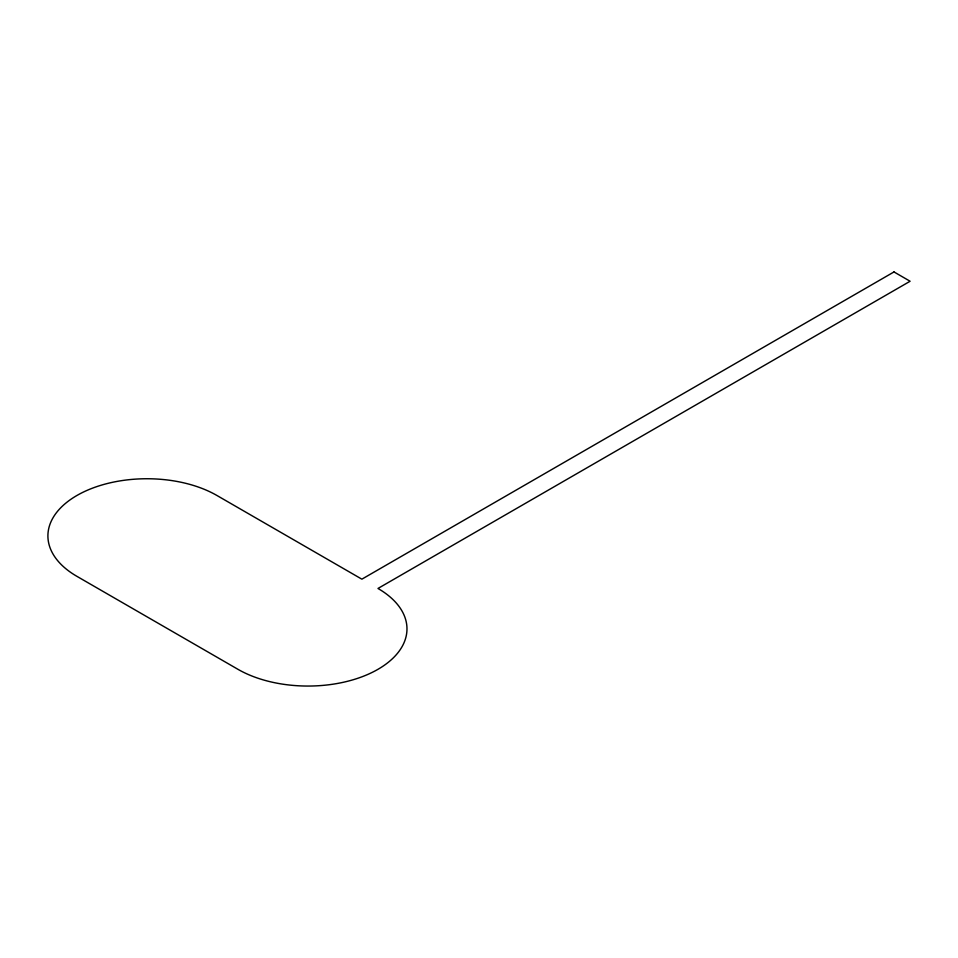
<?xml version="1.0" encoding="UTF-8"?>
<svg xmlns="http://www.w3.org/2000/svg" width="958" height="958" viewBox="0 0 958 958"><rect width="100%" height="100%" fill="white"/><g stroke="black" fill="none" stroke-linecap="round" stroke-linejoin="round"><path stroke-width="1.44" d="M893.994 271.94L361.873 579.171L216.939 495.49A99.021 57.169 0 0 0 76.903 495.49A99.021 57.169 0 0 0 76.903 576.333L237.943 669.307A99.021 57.169 0 0 0 377.979 669.307A99.021 57.169 0 0 0 377.979 588.463L910.1 281.245L893.994 271.94"/></g></svg>
